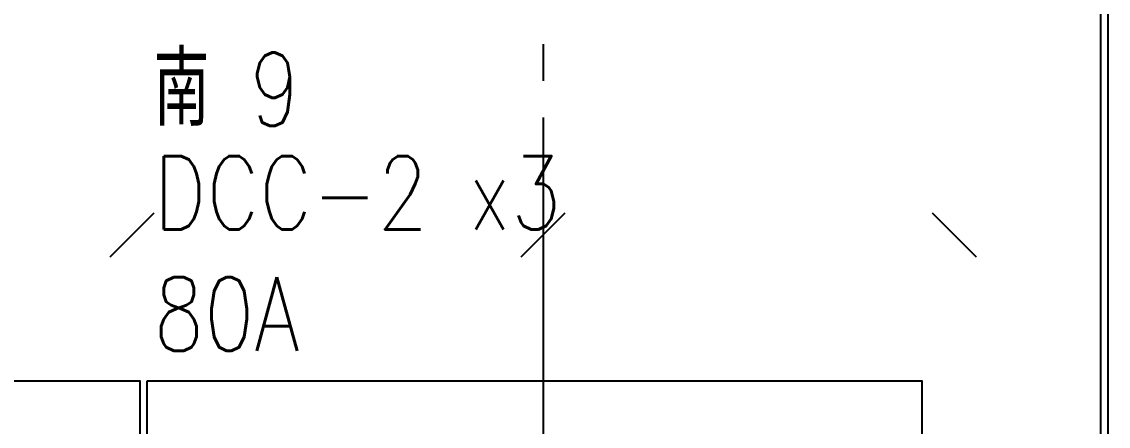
# Model space of a CAD drawing. Extents: x -3080 to 28500, y -1326 to 31609.
# Drawn here: x 5645 to 6385, y 2600 to 2875 of the extents above; entities that cross this region are included whole.
import ezdxf
from ezdxf.enums import TextEntityAlignment as Align

# ---------------------------------------------------------------- set-up
doc = ezdxf.new("R2010")
doc.units = 0
doc.header["$LTSCALE"] = 100
doc.linetypes.add('X-S-FAB-L05$0$COL-CEN-LIN', pattern=[3.25, 2.5, -0.25, 0.25, -0.25])
for name, color, linetype in [('0-xref', 8, 'Continuous'), ('188K-SM-03-F05-ARCH-PA-Y2257103$0$K-W-P1-3.5-非抗', 53, 'Continuous'), ('188K-SM-03-F05-MECH-DCC-Y2257103$0$00_閥站分組', 1, 'Continuous'), ('188K-SM-07-F10-MECH-CR PIPE-Y2257103$0$00_閥站分組', 1, 'Continuous'), ('X-S-FAB-L05$0$BLOCK', 8, 'Continuous'), ('X-S-FAB-L05$0$CCL', 8, 'X-S-FAB-L05$0$COL-CEN-LIN'), ('X-S-FAB-L05$0$S-鋼柱', 8, 'Continuous')]:
    doc.layers.add(name, color=color, linetype=linetype)
doc.layers.add('X-S-FAB-L05$0$XREF', color=8, linetype='Continuous', lineweight=0)
doc.styles.add('188K-SM-03-F05-MECH-DCC-Y2257103$0$XFM1Q20-200k$0$12P7-XCM2P10$0$AA-TXT', font='simplex.shx', dxfattribs={"bigfont": 'china.shx'})
doc.styles.add('188K-SM-07-F10-MECH-CR PIPE-Y2257103$0$XFM1Q20-200k$0$12P7-XCM2P10$0$AA-TXT', font='simplex.shx', dxfattribs={"bigfont": 'china.shx'})

# ---------------------------------------------------------------- blocks, each defined once
blk = doc.blocks.new('X-S-FAB-L05$0$FAB2-L05')
at = {"layer": 'X-S-FAB-L05$0$CCL'}
blk.add_line((-20160, 11005), (-20160, 0), dxfattribs=at)
blk = doc.blocks.new('X-S-FAB-L05$0$SC1')
at = {"layer": 'DefPoints'}
blk.add_line((27924.99, 8342.12), (27954.99, 8312.12), dxfattribs=at)
blk = doc.blocks.new('X-S-FAB-L05$0$VC(C)')
at = {"layer": 'X-S-FAB-L05$0$S-鋼柱', "rotation": 90}
for p in [(14047.13, -25209.99), (14327.13, -25209.99)]:
    blk.add_blockref('X-S-FAB-L05$0$SC1', p, dxfattribs=at)
at = {"layer": 'X-S-FAB-L05$0$S-鋼柱'}
blk.add_blockref('X-S-FAB-L05$0$SC1', (-21659.98, -5597.12), dxfattribs=at)
blk = doc.blocks.new('X-S-FAB-L05')
at = {"layer": 'X-S-FAB-L05$0$BLOCK'}
blk.add_blockref('X-S-FAB-L05$0$FAB2-L05', (26160, -720), dxfattribs=at)
at = {"layer": 'X-S-FAB-L05$0$XREF'}
blk.add_blockref('X-S-FAB-L05$0$VC(C)', (0, 0), dxfattribs=at)
blk = doc.blocks.new('188K-SM-03-F05-ARCH-PA-Y2257103')
at = {"layer": '188K-SM-03-F05-ARCH-PA-Y2257103$0$K-W-P1-3.5-非抗'}
for p, q in [((6380, 2106), (6380, 8265)), ((6385, 2106), (6385, 8265))]:
    blk.add_line(p, q, dxfattribs=at)
blk = doc.blocks.new('188K-SM-03-F05-MECH-DCC-Y2257103')
at = {"layer": '188K-SM-03-F05-MECH-DCC-Y2257103$0$00_閥站分組', "ltscale": 1000, "elevation": 0}
for points in [[(5121.41, 2630.57), (5725.23, 2630.57), (5725.23, 2105.81), (5121.41, 2105.81)], [(5730.16, 2630.52), (6257.94, 2630.52), (6257.94, 2105.75), (5730.16, 2105.75)]]:
    blk.add_lwpolyline(points, close=True, dxfattribs=at)
at = {"layer": '188K-SM-03-F05-MECH-DCC-Y2257103$0$00_閥站分組', "style": '188K-SM-03-F05-MECH-DCC-Y2257103$0$XFM1Q20-200k$0$12P7-XCM2P10$0$AA-TXT', "width": 0.8}
for s, p in [('南 9', (5734.63, 2829.34)), ('DCC-2 x3', (5734.63, 2758.79)), ('80A', (5734.63, 2676.14))]:
    blk.add_text(s, height=50, dxfattribs=at).set_placement(p, align=Align.MIDDLE_LEFT)
blk = doc.blocks.new('188K-SM-07-F10-MECH-CR PIPE-Y2257103')
at = {"layer": '188K-SM-07-F10-MECH-CR PIPE-Y2257103$0$00_閥站分組', "ltscale": 1000, "elevation": 0}
for points in [[(5121.409, 2630.574), (5725.227, 2630.574), (5725.227, 2105.806), (5121.409, 2105.806)], [(5730.159, 2630.522), (6257.937, 2630.522), (6257.937, 2105.754), (5730.159, 2105.754)]]:
    blk.add_lwpolyline(points, close=True, dxfattribs=at)
at = {"layer": '188K-SM-07-F10-MECH-CR PIPE-Y2257103$0$00_閥站分組', "style": '188K-SM-07-F10-MECH-CR PIPE-Y2257103$0$XFM1Q20-200k$0$12P7-XCM2P10$0$AA-TXT', "width": 0.8}
for s, p in [('南 9', (5734.625, 2829.343)), ('DCC-2 x3', (5734.625, 2758.788)), ('80A', (5734.625, 2676.145))]:
    blk.add_text(s, height=50, dxfattribs=at).set_placement(p, align=Align.MIDDLE_LEFT)

msp = doc.modelspace()

# ---------------------------------------------------------------- block references
at = {"layer": '0-xref'}
for name in ['X-S-FAB-L05', '188K-SM-03-F05-MECH-DCC-Y2257103', '188K-SM-03-F05-ARCH-PA-Y2257103']:
    msp.add_blockref(name, (0, 0), dxfattribs=at)

# ---------------------------------------------------------------- next in the draw order: block references
msp.add_blockref('188K-SM-07-F10-MECH-CR PIPE-Y2257103', (0, 0), dxfattribs=at)

doc.saveas('drawing.dxf')
